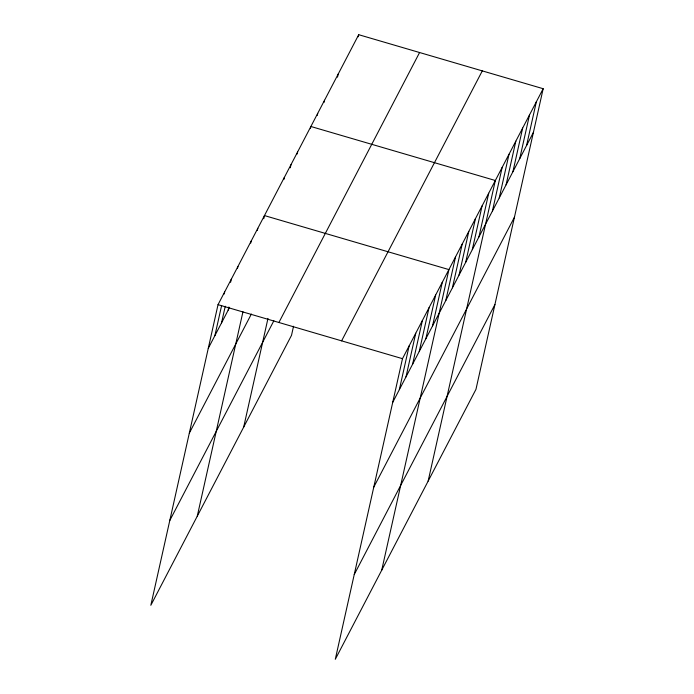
<?xml version="1.0" encoding="UTF-8"?>
<svg xmlns="http://www.w3.org/2000/svg" width="694" height="694" viewBox="0 0 694 694"><rect width="100%" height="100%" fill="white"/><g stroke="black" fill="none" stroke-linecap="round" stroke-linejoin="round"><path stroke-width="1.04" d="M543.168 88.711L402.485 358.677L335.289 659.3L475.971 389.334L543.168 88.711L358.711 34.7L218.029 304.666L150.832 605.289L291.515 335.323L293.545 326.241M214.897 335.61L221.638 305.455M224.197 294.022L224.665 291.94M221.533 322.884L225.246 306.245M230.599 282.328L231.293 279.214M228.161 310.157L228.864 307.034M237.461 268.561L237.929 266.487M250.725 243.108L251.193 241.035M257.353 230.382L257.821 228.309M197.261 516.197L242.961 311.745M263.755 218.697L264.457 215.574L448.914 269.593L381.717 570.208M283.889 179.477L284.349 177.395M290.283 167.792L290.986 164.669M297.153 154.025L297.613 151.943M243.681 427.114L267.979 318.399M310.418 128.572L310.877 126.49L495.334 180.501L428.137 481.124M317.245 115.456L317.713 113.374M324.081 102.339L324.54 100.266M337.51 77.155L338.212 74.041M358.243 36.782L358.711 34.7M399.354 389.62L409.122 345.95M405.99 376.894L415.749 333.224M412.618 364.168L422.386 320.498M419.254 351.442L429.013 307.772M425.882 338.715L435.65 295.045M432.518 325.989L442.278 282.319M445.782 300.537L455.542 256.858M452.41 287.81L462.178 244.132M459.046 275.084L468.806 231.406M465.674 262.349L475.442 218.679M472.31 249.623L482.07 205.953M478.947 236.897L488.706 193.227M492.41 211.063L502.17 167.384M499.238 197.946L509.006 154.276M506.073 184.838L515.833 141.16M512.909 171.722L522.669 128.052M519.737 158.605L529.505 114.935M526.572 145.497L536.332 101.827M208.269 348.336L229.584 307.433M189.315 433.134L251.367 314.044M169.787 520.491L273.861 320.775M278.901 322.493L419.584 52.527M341.613 340.858L482.295 70.883M392.726 402.347L533.408 132.381M373.771 487.145L514.454 217.179M354.244 574.511L494.926 304.545M218.029 304.666L402.485 358.677"/></g></svg>
